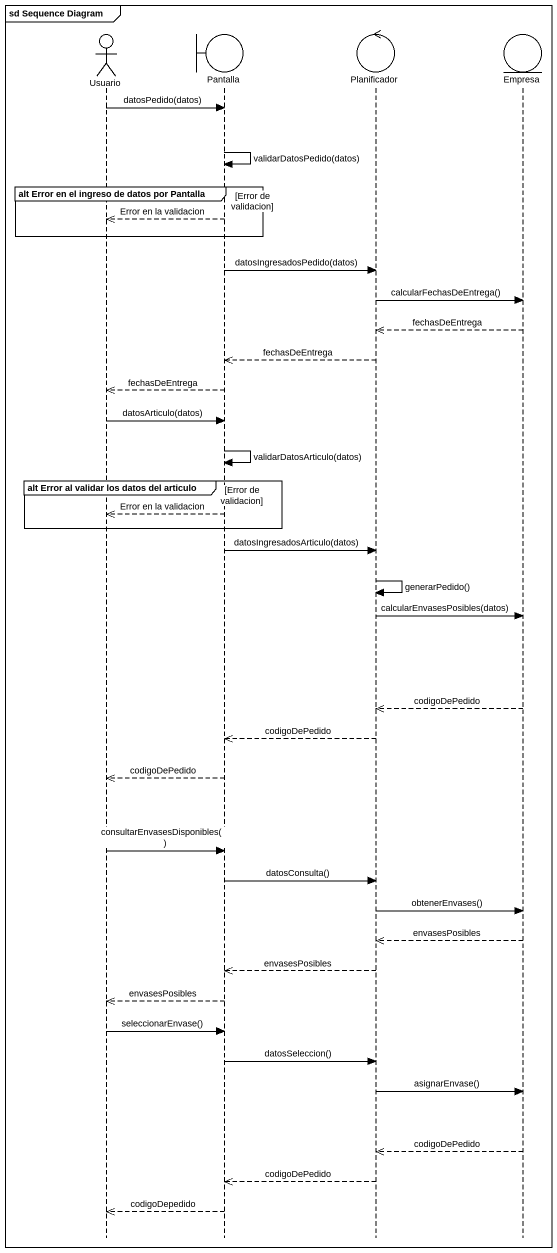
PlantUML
@startuml
mainframe sd Sequence Diagram
hide footbox
actor Usuario
boundary Pantalla
control Planificador
entity Empresa

Usuario -> Pantalla : datosPedido(datos)
Pantalla -> Pantalla : validarDatosPedido(datos)
group alt Error en el ingreso de datos por Pantalla [Error de validacion]
  Pantalla -->> Usuario : Error en la validacion
end
Pantalla -> Planificador : datosIngresadosPedido(datos)
Planificador -> Empresa : calcularFechasDeEntrega()
Empresa -->> Planificador : fechasDeEntrega
Planificador -->> Pantalla : fechasDeEntrega
Pantalla -->> Usuario : fechasDeEntrega
Usuario -> Pantalla : datosArticulo(datos)
Pantalla -> Pantalla : validarDatosArticulo(datos)
group alt Error al validar los datos del articulo [Error de validacion]
  Pantalla -->> Usuario : Error en la validacion
end
Pantalla -> Planificador : datosIngresadosArticulo(datos)
Planificador -> Planificador : generarPedido()
Planificador -> Empresa : calcularEnvasesPosibles(datos)
Empresa -->> Planificador : codigoDePedido
Planificador -->> Pantalla : codigoDePedido
Pantalla -->> Usuario : codigoDePedido
Usuario -> Pantalla : consultarEnvasesDisponibles()
Pantalla -> Planificador : datosConsulta()
Planificador -> Empresa : obtenerEnvases()
Empresa -->> Planificador : envasesPosibles
Planificador -->> Pantalla : envasesPosibles
Pantalla -->> Usuario : envasesPosibles
Usuario -> Pantalla : seleccionarEnvase()
Pantalla -> Planificador : datosSeleccion()
Planificador -> Empresa : asignarEnvase()
Empresa -->> Planificador : codigoDePedido
Planificador -->> Pantalla : codigoDePedido
Pantalla -->> Usuario : codigoDepedido
@enduml
